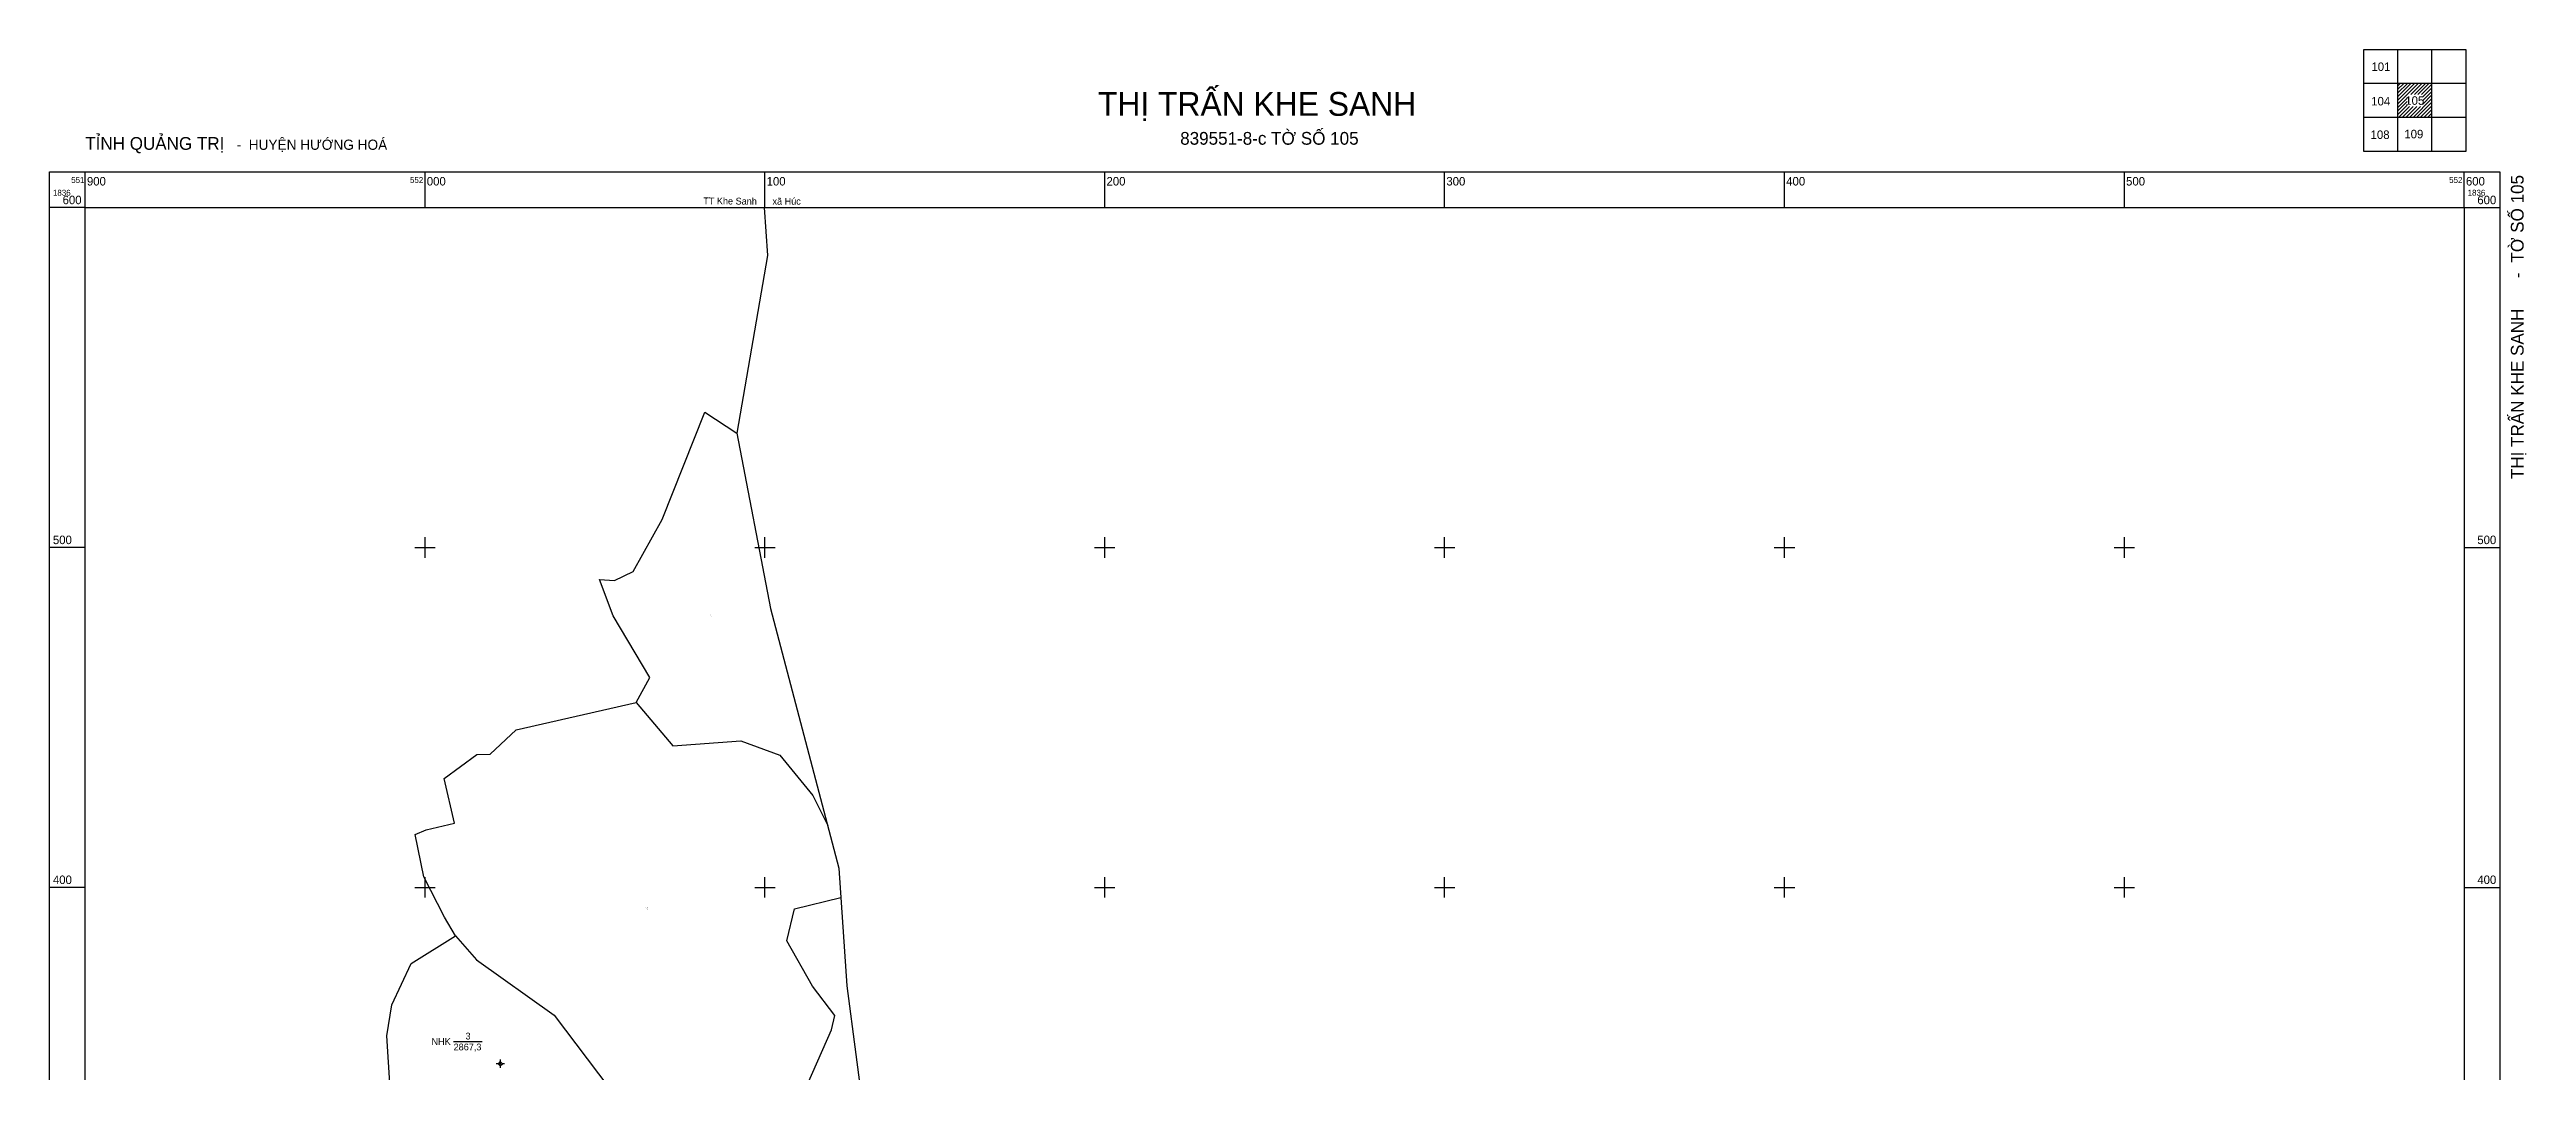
# Model space of a CAD drawing. Extents: x 551890 to 552618, y 1835759 to 1836646.
# Drawn here: x 551890 to 552618, y 1836346 to 1836646 of the extents above; entities that cross this region are included whole.
import ezdxf

# ---------------------------------------------------------------- set-up
doc = ezdxf.new("R2010")
doc.units = 0
for name, color, linetype in [('Level 10', 7, 'Continuous'), ('Level 11', 7, 'Continuous'), ('Level 13', 7, 'Continuous'), ('Level 15', 7, 'Continuous'), ('Level 2', 7, 'Continuous'), ('Level 4', 7, 'Continuous'), ('Level 46', 7, 'Continuous'), ('Level 63', 7, 'Continuous')]:
    doc.layers.add(name, color=color, linetype=linetype)

msp = doc.modelspace()

# ---------------------------------------------------------------- linework, layer by layer
at = {"layer": 'Level 10'}
for points in [[(552062.13, 1836454.42), (552066.1, 1836461.77), (552055.34, 1836479.88), (552051.29, 1836490.61), (552055.74, 1836490.34), (552061.26, 1836492.9), (552069.78, 1836508.21), (552082.28, 1836539.8), (552091.76, 1836533.64)], [(552008.96, 1836385.76), (552005.72, 1836391.28), (551999.63, 1836403.13), (551997.07, 1836415.54), (552000.28, 1836416.91), (552008.69, 1836418.88), (552005.58, 1836432.03), (552015.22, 1836439.13), (552019.15, 1836439.21), (552026.83, 1836446.37), (552062.13, 1836454.42)], [(552062.13, 1836454.42), (552072.89, 1836441.68), (552092.9, 1836443.17), (552104.36, 1836438.88), (552114.08, 1836427.08), (552118.46, 1836418.24)], [(552060.78, 1836332.33), (552065.19, 1836336.11), (552070.95, 1836336.36), (552074.79, 1836335.87), (552086.42, 1836319.69), (552090.66, 1836321.58), (552111.13, 1836339), (552119.58, 1836358.09), (552120.61, 1836362.36), (552113.97, 1836370.93), (552106.4, 1836384.32), (552108.74, 1836393.73), (552122.36, 1836397.08)], [(551989.73, 1836340.85), (551988.77, 1836356.32), (551990.18, 1836365.49), (551995.88, 1836377.6), (552008.96, 1836385.76)], [(552008.96, 1836385.76), (552015.14, 1836378.67), (552037.99, 1836362.44), (552060.78, 1836332.33)]]:
    msp.add_lwpolyline(points, dxfattribs=at)
at = {"layer": 'Level 11'}
for p, q in [((552021.49, 1836348.14), (552020.87, 1836348.14)), ((552022.12, 1836348.77), (552021.49, 1836348.14)), ((552021.49, 1836348.14), (552022.12, 1836347.52)), ((552022.12, 1836349.39), (552022.12, 1836348.77)), ((552022.74, 1836348.14), (552022.12, 1836348.77)), ((552022.12, 1836347.52), (552022.74, 1836348.14)), ((552023.37, 1836348.14), (552022.74, 1836348.14)), ((552022.12, 1836347.52), (552022.12, 1836346.89))]:
    msp.add_line(p, q, dxfattribs=at)
msp.add_circle((552022.12, 1836348.14), 0.15, dxfattribs=at)
at = {"layer": 'Level 13'}
msp.add_line((552008.38, 1836354.66), (552016.81, 1836354.66), dxfattribs=at)
at = {"layer": 'Level 46'}
msp.add_lwpolyline([(552099.79, 1836600), (552100.78, 1836585.91), (552091.76, 1836533.64), (552101.63, 1836482.02), (552121.77, 1836405.71), (552124.14, 1836371.02), (552129.36, 1836330.63), (552150.18, 1836296.97), (552246.17, 1836205.21), (552262.78, 1836142.99), (552253.61, 1836028.26), (552266.25, 1836000)], dxfattribs=at)
at = {"layer": 'Level 63'}
for p, q in [((552580.5, 1836635.86), (552581.14, 1836636.5)), ((552580.5, 1836634.8), (552582.2, 1836636.5)), ((552580.5, 1836633.74), (552583.26, 1836636.5)), ((552580.5, 1836632.67), (552584.33, 1836636.5)), ((552580.5, 1836631.61), (552585.39, 1836636.5)), ((552580.5, 1836630.55), (552586.45, 1836636.5)), ((552580.5, 1836629.49), (552583.25, 1836632.24)), ((552584.26, 1836633.25), (552587.51, 1836636.5)), ((552584.93, 1836626.5), (552590.5, 1836632.07)), ((552585.32, 1836633.25), (552588.57, 1836636.5)), ((552586.38, 1836633.25), (552589.63, 1836636.5)), ((552587.44, 1836633.25), (552590.5, 1836636.31)), ((552587.75, 1836632.5), (552590.5, 1836635.25)), ((552587.75, 1836631.44), (552590.5, 1836634.19)), ((552587.75, 1836630.38), (552590.5, 1836633.13)), ((552580.5, 1836628.43), (552583.25, 1836631.18)), ((552580.5, 1836627.37), (552583.25, 1836630.12)), ((552580.69, 1836626.5), (552583.94, 1836629.75)), ((552581.75, 1836626.5), (552585, 1836629.75)), ((552582.81, 1836626.5), (552586.06, 1836629.75)), ((552583.87, 1836626.5), (552587.12, 1836629.75)), ((552585.99, 1836626.5), (552590.5, 1836631.01)), ((552587.05, 1836626.5), (552590.5, 1836629.95)), ((552588.11, 1836626.5), (552590.5, 1836628.89)), ((552589.17, 1836626.5), (552590.5, 1836627.83)), ((552590.24, 1836626.5), (552590.5, 1836626.76))]:
    msp.add_line(p, q, dxfattribs=at)
for points in [[(552600.5, 1836616.5), (552570.5, 1836616.5), (552570.5, 1836646.5), (552600.5, 1836646.5)], [(551889.5, 1836610.5), (552610.5, 1836610.5), (552610.5, 1835889.5), (551889.5, 1835889.5)], [(551900, 1836600), (552600, 1836600), (552600, 1835900), (551900, 1835900)]]:
    msp.add_lwpolyline(points, close=True, dxfattribs=at)
for points in [[(552580.5, 1836616.5), (552580.5, 1836646.5)], [(552590.5, 1836616.5), (552590.5, 1836646.5)], [(552600.5, 1836636.5), (552570.5, 1836636.5)], [(552600.5, 1836626.5), (552570.5, 1836626.5)], [(551900, 1836600), (551900, 1836610.5)], [(552000, 1836600), (552000, 1836610.5)], [(552100, 1836600), (552100, 1836610.5)], [(552200, 1836600), (552200, 1836610.5)], [(552300, 1836600), (552300, 1836610.5)], [(552400, 1836600), (552400, 1836610.5)], [(552500, 1836600), (552500, 1836610.5)], [(552600, 1836600), (552600, 1836610.5)], [(551900, 1836600), (551889.5, 1836600)], [(552600, 1836600), (552610.5, 1836600)], [(552000, 1836497), (552000, 1836503)], [(552100, 1836497), (552100, 1836503)], [(552200, 1836497), (552200, 1836503)], [(552300, 1836497), (552300, 1836503)], [(552400, 1836497), (552400, 1836503)], [(552500, 1836497), (552500, 1836503)], [(551900, 1836500), (551889.5, 1836500)], [(551997, 1836500), (552003, 1836500)], [(552097, 1836500), (552103, 1836500)], [(552197, 1836500), (552203, 1836500)], [(552297, 1836500), (552303, 1836500)], [(552397, 1836500), (552403, 1836500)], [(552497, 1836500), (552503, 1836500)], [(552600, 1836500), (552610.5, 1836500)], [(551900, 1836400), (551889.5, 1836400)], [(551997, 1836400), (552003, 1836400)], [(552000, 1836397), (552000, 1836403)], [(552097, 1836400), (552103, 1836400)], [(552100, 1836397), (552100, 1836403)], [(552197, 1836400), (552203, 1836400)], [(552200, 1836397), (552200, 1836403)], [(552297, 1836400), (552303, 1836400)], [(552300, 1836397), (552300, 1836403)], [(552397, 1836400), (552403, 1836400)], [(552400, 1836397), (552400, 1836403)], [(552497, 1836400), (552503, 1836400)], [(552500, 1836397), (552500, 1836403)], [(552600, 1836400), (552610.5, 1836400)]]:
    msp.add_lwpolyline(points, dxfattribs=at)

# ---------------------------------------------------------------- texts
at = {"layer": 'Level 13'}
msp.add_text('3', height=2, rotation=360, dxfattribs=at).set_placement((552011.89, 1836355.26))
at = {"layer": 'Level 15'}
for s, p in [('Hồ Thị Nhi', (552083.68, 1836479.51)), ('Hồ Nua', (552083.78, 1836479.87)), ('Khối 6', (552083.81, 1836479.75)), ('Khối 5', (552083.81, 1836479.63)), ('7081', (552083.87, 1836480.11)), ('CLN', (552083.87, 1836479.99)), ('Hồ Văn Khai', (552064.93, 1836393.95)), ('Hồ Thị Lâm', (552064.96, 1836393.59)), ('Khối 6', (552065.11, 1836393.83)), ('Khối 6', (552065.11, 1836393.71)), ('7160', (552065.17, 1836394.19)), ('CLN', (552065.17, 1836394.07)), ('Hồ Văn Hương', (552021.66, 1836348.15)), ('Hồ Thị Bình', (552021.75, 1836347.79)), ('Khối 6', (552021.91, 1836348.03)), ('Khối 6', (552021.91, 1836347.91)), ('NHK', (552021.95, 1836348.27)), ('7180', (552021.97, 1836348.39))]:
    msp.add_text(s, height=0.1, dxfattribs=at).set_placement(p)
at = {"layer": 'Level 2'}
msp.add_text('NHK', height=2, rotation=360, dxfattribs=at).set_placement((552001.89, 1836353.66))
at = {"layer": 'Level 4'}
msp.add_text('2867,3', height=2, rotation=360, dxfattribs=at).set_placement((552008.39, 1836352.06))
at = {"layer": 'Level 63'}
for s, height, p in [('101', 2.5, (552572.69, 1836640.2)), ('THỊ TRẤN KHE SANH', 7, (552198, 1836627)), ('104', 2.5, (552572.64, 1836630.06)), ('105', 2.5, (552582.66, 1836630.25)), ('TỈNH QUẢNG TRỊ', 3.75, (551900, 1836617)), ('  -  HUYỆN HƯỚNG HOÁ', 3, (551942.32, 1836617)), ('839551-8-c', 3.75, (552222.18, 1836618.5)), ('TỜ SỐ 105', 3.75, (552248.92, 1836618.5)), ('108', 2.5, (552572.45, 1836620.2)), ('109', 2.5, (552582.38, 1836620.39)), ('1836', 1.75, (551890.5, 1836603.5)), ('600', 2.5, (551893.35, 1836601)), ('551', 1.75, (551895.88, 1836607.25)), ('900', 2.5, (551900.5, 1836606.5)), ('552', 1.75, (551995.56, 1836607.25)), ('000', 2.5, (552000.5, 1836606.5)), ('100', 2.5, (552100.5, 1836606.5)), ('200', 2.5, (552200.5, 1836606.5)), ('300', 2.5, (552300.5, 1836606.5)), ('400', 2.5, (552400.5, 1836606.5)), ('500', 2.5, (552500.5, 1836606.5)), ('552', 1.75, (552595.56, 1836607.25)), ('600', 2.5, (552600.5, 1836606.5)), ('1836', 1.75, (552601, 1836603.5)), ('600', 2.5, (552603.85, 1836601)), ('500', 2.5, (551890.5, 1836501)), ('500', 2.5, (552603.85, 1836501)), ('400', 2.5, (551890.5, 1836401)), ('400', 2.5, (552603.85, 1836401))]:
    msp.add_text(s, height=height, dxfattribs=at).set_placement(p)
for s, height, rotation, p in [('TT Khe Sanh', 2, 359.51143, (552081.85, 1836600.99)), ('xã Húc', 2, 359.92103, (552102.22, 1836600.87)), ('TỜ SỐ 105', 3.75, 90, (552617.48, 1836583.83)), (' - ', 3.75, 90, (552617.48, 1836577.83)), ('THỊ TRẤN KHE SANH', 3.75, 90, (552617.48, 1836520.13))]:
    msp.add_text(s, height=height, rotation=rotation, dxfattribs=at).set_placement(p)

doc.saveas('drawing.dxf')
